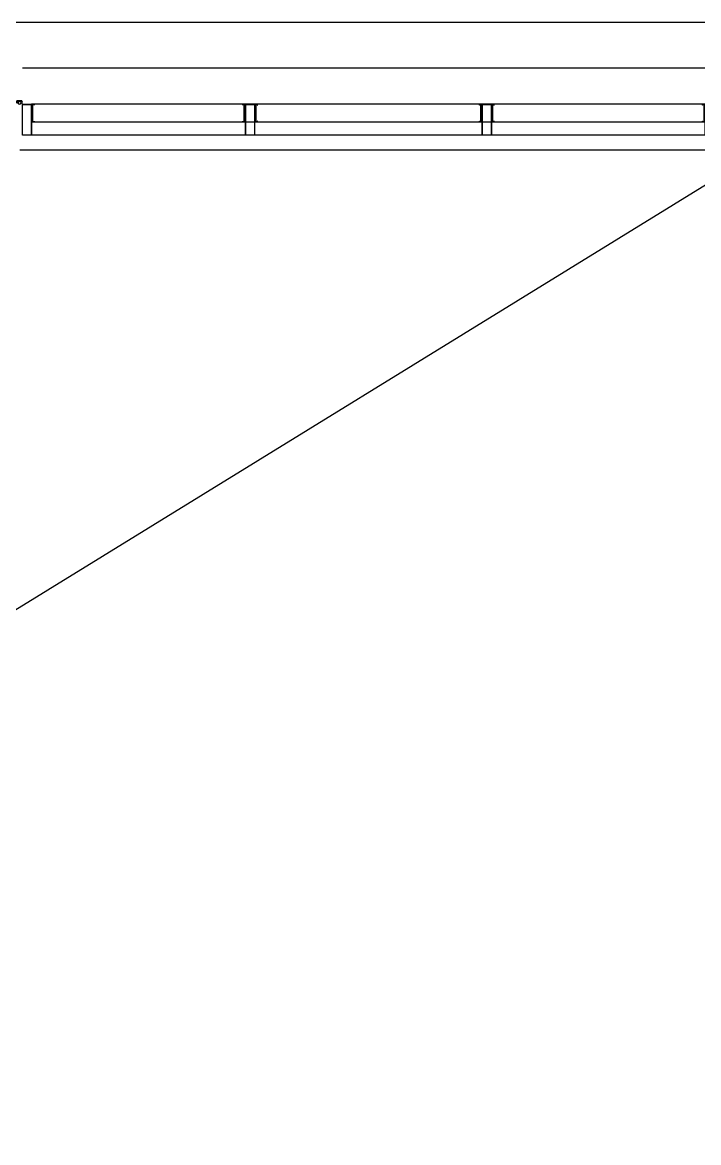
# Model space of a CAD drawing. Header units: millimetres. Extents: x 49154 to 181784, y 28275 to 149577.
# Drawn here: x 151754 to 155467, y 143299 to 149455 of the extents above; entities that cross this region are included whole.
import ezdxf

# ---------------------------------------------------------------- set-up
doc = ezdxf.new("R2010")
doc.units = ezdxf.units.MM
doc.header["$LTSCALE"] = 300
doc.linetypes.add('CENTERX2', pattern=[4, 2.5, -0.5, 0.5, -0.5])
for name, color, linetype in [('A-FIN', 6, 'Continuous'), ('A-HAT-MATL', 8, 'Continuous'), ('A-OPEN', 1, 'Continuous'), ('A-그릴', 4, 'Continuous'), ('ISL', 251, 'Continuous'), ('loco_SCR', 1, 'Continuous'), ('SCREW', 6, 'Continuous'), ('도면층1', 3, 'Continuous'), ('코킹', 191, 'Continuous')]:
    doc.layers.add(name, color=color, linetype=linetype)

# ---------------------------------------------------------------- blocks, each defined once
blk = doc.blocks.new('screw-2')
at = {"layer": 'loco_SCR', "linetype": 'CENTERX2'}
blk.add_line((-8.6, 0), (20.1, 0), dxfattribs=at)
at = {"layer": 'loco_SCR'}
for p, q in [((-2.4, 1.6), (-1.7, 3)), ((-0.7, 0.3), (-2.2, 0.8)), ((0, 4), (0, -4)), ((0, 2), (12.5, 2)), ((4.2, 2.5), (2.4, -2.5)), ((5.9, 2.5), (4.1, -2.5)), ((7.6, 2.5), (5.8, -2.5)), ((9.3, 2.5), (7.5, -2.5)), ((11, 2.5), (10.3, 0.5)), ((16, 0), (11.1, 0.8)), ((16, 0), (12.4, -2)), ((16, 0), (12.5, 2)), ((-2.4, -1.6), (-1.7, -3)), ((-0.7, -0.3), (-2.2, -0.8)), ((0, -2), (12.4, -2)), ((9.8, -1), (9.2, -2.5))]:
    blk.add_line(p, q, dxfattribs=at)
for centre, radius, start, end in [((0, 0), 4, 90, 270), ((-2, 1.3), 0.5, 135, 249.90676), ((-2.1, 3.1), 0.393, 352.90945, 75.28993), ((-0.7, 0), 0.262, 273.80758, 86.54792), ((11.1, -0.6), 1.4, 70.8182, 270.52942), ((-2, -1.3), 0.5, 109.98259, 225), ((-2.1, -3), 0.393, 261.9149, 3.48676)]:
    blk.add_arc(centre, radius, start, end, dxfattribs=at)
blk = doc.blocks.new('A$Caf999d5d')
at = {"layer": 'A-FIN'}
for p, q in [((-1, 15), (25, 14.9)), ((3, 19), (29, 18.9)), ((25, 7.4), (25, 14.9)), ((28, 7.4), (25, 7.4)), ((29, 7.4), (25, 7.4)), ((29, 7.4), (29, 18.9))]:
    blk.add_line(p, q, dxfattribs=at)
at = {"layer": '코킹', "color": 1}
blk.add_circle((14.5, 7.5), 7.5, dxfattribs=at)
at = {"layer": '코킹', "color": 1, "extrusion": (0, 0, -1)}
blk.add_ellipse((-1, 7.5), major_axis=(0, 7.5), ratio=0.368706, start_param=0, end_param=3.141604, dxfattribs=at)
at = {"layer": 'SCREW', "xscale": 0.700000000000001, "yscale": 0.700000000000001, "zscale": 0.700000000000001, "rotation": 359.9997454971837}
blk.add_blockref('screw-2', (25, 11.2), dxfattribs=at)
blk = doc.blocks.new('*U123')
at = {"layer": 'A-그릴', "color": 8, "ltscale": 4}
for p, q in [((-2833.9, 170), (866.1, 170)), ((-2833.9, 0), (866.1, 0))]:
    blk.add_line(p, q, dxfattribs=at)
at = {"layer": 'A-그릴', "color": 8}
for p, q in [((-2818.9, 170), (851.1, 170)), ((851.1, 72.8), (-2818.9, 72.8))]:
    blk.add_line(p, q, dxfattribs=at)
at = {"layer": 'A-그릴', "color": 7, "ltscale": 4}
blk.add_line((866.1, 0), (866.1, 170), dxfattribs=at)
at = {"layer": 'A-그릴', "ltscale": 4}
for points in [[(-2833.9, 0), (-2833.9, 170), (-2883.9, 170), (-2883.9, 0), (-2833.9, 0)], [(916.1, 0), (916.1, 170), (866.1, 170), (866.1, 0), (916.1, 0)]]:
    blk.add_lwpolyline(points, dxfattribs=at)
for points in [[(-2835.1, 1.2), (-2835.1, 168.8), (-2882.7, 168.8), (-2882.7, 1.2)], [(-2818.9, 170), (-2833.9, 170), (-2833.9, 168), (-2832.4, 168), (-2832.4, 168.9), (-2828, 168.9), (-2828, 73.9), (-2832.4, 73.9), (-2832.4, 74.8), (-2833.9, 74.8), (-2833.9, 72.8), (-2818.9, 72.8), (-2818.9, 76.8), (-2820, 76.8), (-2820, 73.9), (-2826.9, 73.9), (-2826.9, 168.9), (-2820, 168.9), (-2820, 166), (-2818.9, 166)], [(851.1, 170), (866.1, 170), (866.1, 168), (864.6, 168), (864.6, 168.9), (860.2, 168.9), (860.2, 73.9), (864.6, 73.9), (864.6, 74.8), (866.1, 74.8), (866.1, 72.8), (851.1, 72.8), (851.1, 76.8), (852.2, 76.8), (852.2, 73.9), (859.1, 73.9), (859.1, 168.9), (852.2, 168.9), (852.2, 166), (851.1, 166)], [(914.9, 1.2), (914.9, 168.8), (867.3, 168.8), (867.3, 1.2)]]:
    blk.add_lwpolyline(points, close=True, dxfattribs=at)
blk = doc.blocks.new('A$Cdb410c11')
at = {"layer": 'A-그릴', "ltscale": 4, "elevation": 0}
for points in [[(0, 170), (15, 170), (15, 168), (13.5, 168), (13.5, 168.9), (9.1, 168.9), (9.1, 73.9), (13.5, 73.9), (13.5, 74.8), (15, 74.8), (15, 72.8), (0, 72.8), (0, 76.8), (1.1, 76.8), (1.1, 73.9), (8, 73.9), (8, 168.9), (1.1, 168.9), (1.1, 166), (0, 166)], [(16.2, 1.2), (16.2, 168.8), (63.8, 168.8), (63.8, 1.2)], [(80, 170), (65, 170), (65, 168), (66.5, 168), (66.5, 168.9), (70.9, 168.9), (70.9, 73.9), (66.5, 73.9), (66.5, 74.8), (65, 74.8), (65, 72.8), (80, 72.8), (80, 76.8), (78.9, 76.8), (78.9, 73.9), (72, 73.9), (72, 168.9), (78.9, 168.9), (78.9, 166), (80, 166)]]:
    blk.add_lwpolyline(points, close=True, dxfattribs=at)
blk.add_lwpolyline([(15, 0), (15, 170), (65, 170), (65, 0), (15, 0)], dxfattribs=at)

msp = doc.modelspace()

# ---------------------------------------------------------------- linework, layer by layer
at = {"layer": 'A-HAT-MATL'}
for p, q in [((165553.6, 149455), (104053.6, 149455)), ((151753.6, 149205), (155553.6, 149205))]:
    msp.add_line(p, q, dxfattribs=at)
at = {"layer": 'A-OPEN'}
msp.add_line((104303.6, 117005), (155653.6, 148655), dxfattribs=at)
at = {"layer": 'ISL'}
msp.add_line((151738.6, 148755), (155568.6, 148755), dxfattribs=at)

# ---------------------------------------------------------------- block references
at = {"layer": 'A-FIN', "xscale": -1}
msp.add_blockref('A$Caf999d5d', (151752.6, 149005), dxfattribs=at)
at = {"layer": 'A-HAT-MATL'}
for p in [(152963.6, 148835), (154263.6, 148835)]:
    msp.add_blockref('A$Cdb410c11', p, dxfattribs=at)
at = {"layer": '도면층1', "xscale": -1}
msp.add_blockref('*U123', (152669.6, 148835), dxfattribs=at)

doc.saveas('drawing.dxf')
